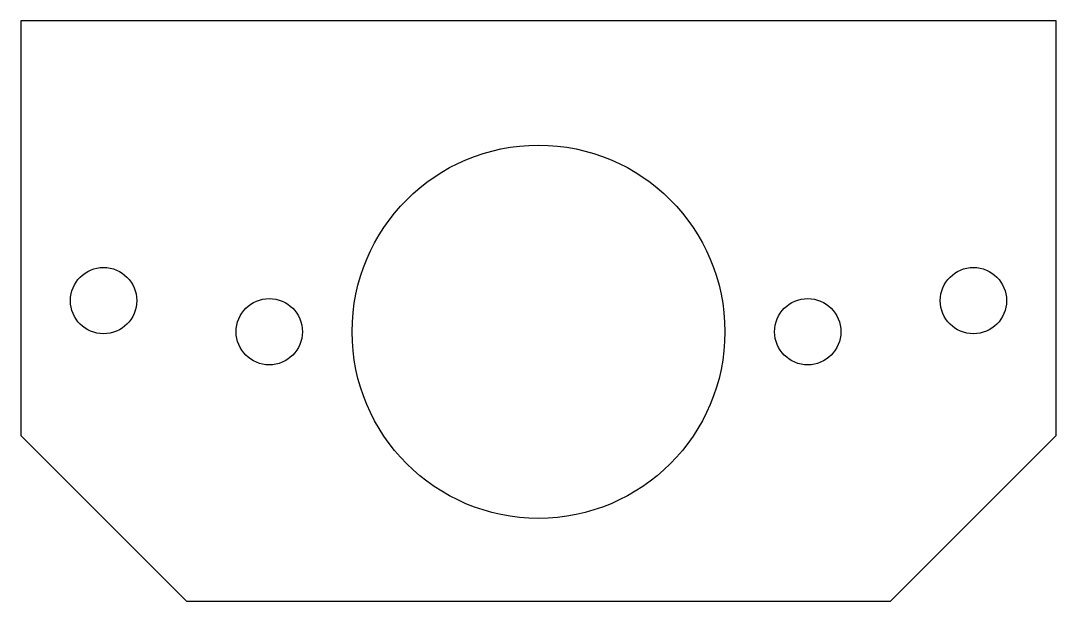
# Model space of a CAD drawing. Header units: millimetres. Extents: x -25 to 25, y -28 to 0.
import ezdxf

# ---------------------------------------------------------------- set-up
doc = ezdxf.new("R2010")
doc.units = ezdxf.units.MM
doc.layers.get('0').update_dxf_attribs({"linetype": 'CONTINUOUS'})

msp = doc.modelspace()

# ---------------------------------------------------------------- linework, layer by layer
msp.add_lwpolyline([(-25, -20), (-17, -28), (17, -28), (25, -20), (25, 0), (-25, 0)], close=True)
for centre, radius in [((0, -15), 9), ((-21, -13.5), 1.6), ((21, -13.5), 1.6), ((-13, -15), 1.6), ((13, -15), 1.6)]:
    msp.add_circle(centre, radius)

doc.saveas('drawing.dxf')
